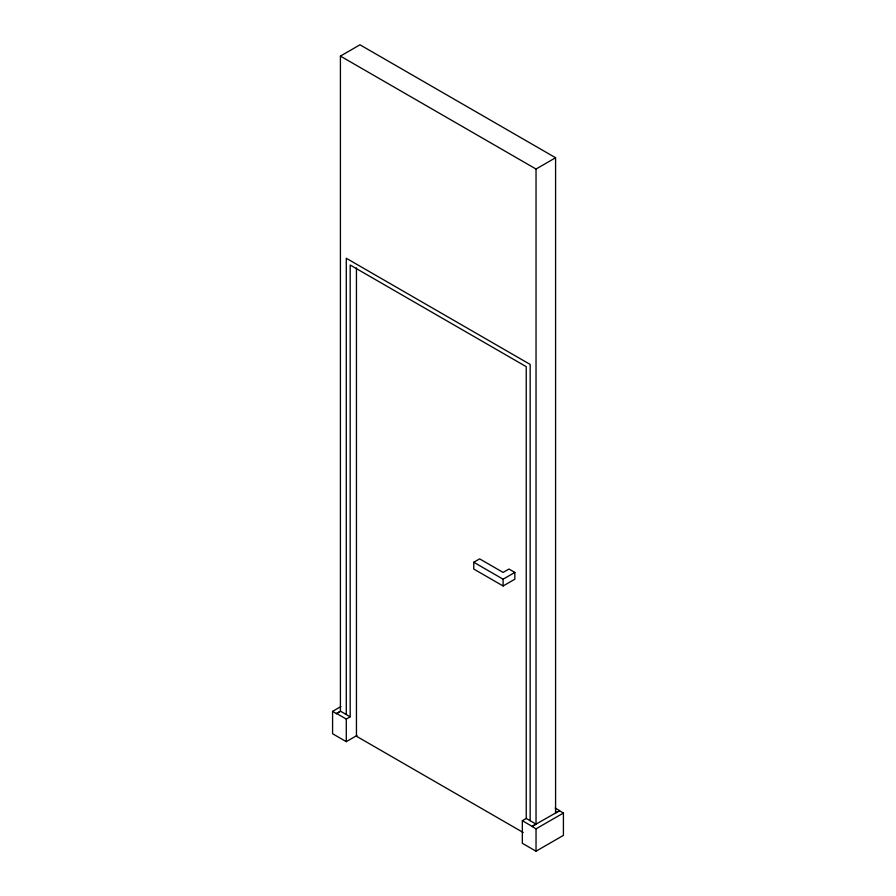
<?xml version="1.0" encoding="UTF-8"?>
<svg xmlns="http://www.w3.org/2000/svg" width="896" height="896" viewBox="0 0 896 896"><rect width="100%" height="100%" fill="white"/><g stroke="black" fill="none" stroke-linecap="round" stroke-linejoin="round"><path stroke-width="1.34" d="M357 735.459L346.282 741.653L332.584 733.746L332.584 711.379L336.493 713.642L340.413 711.379L340.413 56.09L359.968 44.8L555.587 157.741L555.587 813.03M340.413 56.09L536.032 169.03L555.587 157.741M473.76 562.262L479.629 558.869L503.104 572.421L508.973 569.038L514.842 572.421L514.842 579.197L503.104 585.984L473.76 569.038L473.76 562.262L503.104 579.197L514.842 572.421M332.584 711.379L340.917 706.563M336.493 713.642L340.413 711.155L350.19 716.8L350.19 265.037L526.243 366.677L526.243 818.451L536.032 824.096L532.112 826.358L522.334 820.702L522.334 843.293L536.032 851.2L563.416 835.386L563.416 813.03L559.507 810.768L532.112 826.358M336.493 713.418L346.282 719.062L350.19 716.8M522.334 820.702L526.243 818.451M555.587 812.795L559.507 810.768M532.112 826.582L536.032 828.834L563.416 813.03M555.15 808.035L559.507 810.544M523.264 832.541L356.451 736.232L356.451 267.915M536.032 169.03L536.032 824.32M536.032 828.834L536.032 851.2M530.163 820.702L530.163 364.426L346.282 258.261L346.282 714.538M503.104 579.197L503.104 585.984M346.282 719.062L346.282 741.653"/></g></svg>
